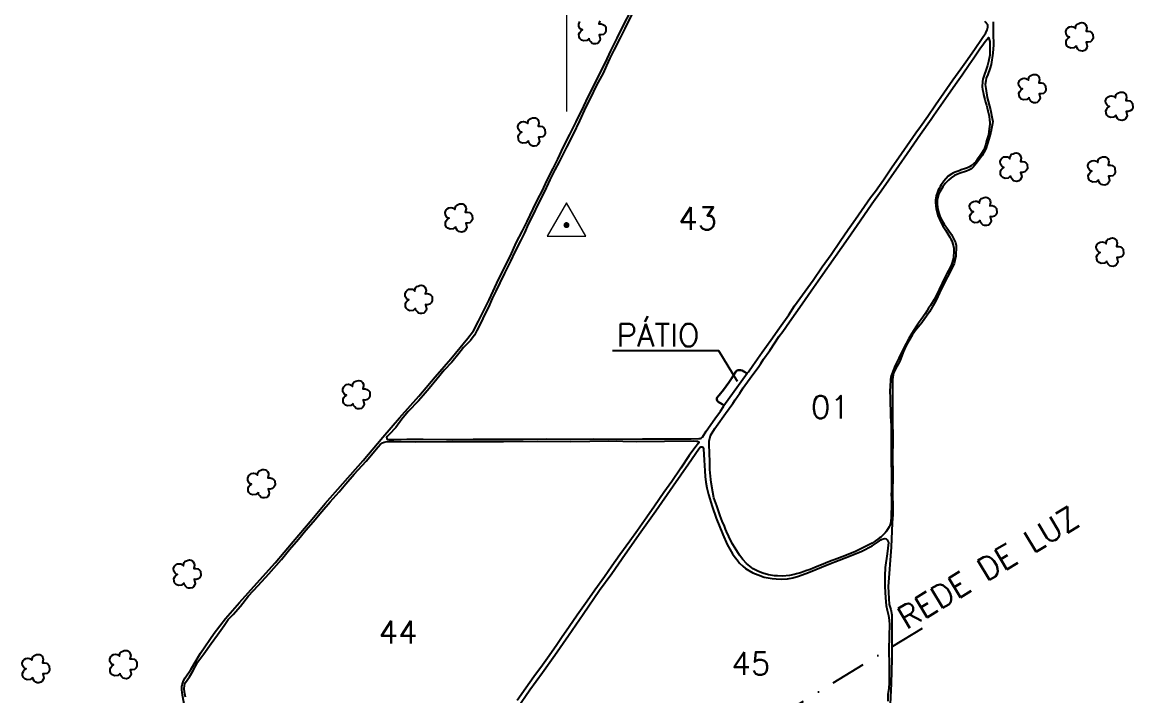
# Model space of a CAD drawing. Extents: x 716959 to 722209, y 7802738 to 7810162.
# Drawn here: x 719619 to 721212, y 7805513 to 7806480 of the extents above; entities that cross this region are included whole.
import ezdxf

# ---------------------------------------------------------------- set-up
doc = ezdxf.new("R2010")
doc.units = 0
doc.linetypes.add('CONTINUO', pattern=[0])
doc.linetypes.add('DASHDOT', pattern=[1, 0.5, -0.25, 0, -0.25])
for name, color, linetype in [('0114000441', 1, 'Continuous'), ('0114000441001', 5, 'Continuous'), ('0114000441043', 5, 'Continuous'), ('0114000441044', 5, 'Continuous'), ('0114000441045', 5, 'Continuous'), ('_SIMBOLO ARVORE', 118, 'Continuous'), ('PATIO', 7, 'Continuous'), ('REDE DE LUZ', 6, 'DASHDOT'), ('TEXTO', 7, 'Continuous'), ('TEXTO_NUN_TAL', 7, 'Continuous')]:
    doc.layers.add(name, color=color, linetype=linetype)
doc.layers.add('MALHA', color=253, linetype='Continuous', lineweight=13)
doc.layers.add('TEXTO_DIVERSOS', color=7, linetype='Continuous', lineweight=5)
doc.styles.add('ROMANS', font='romans', dxfattribs={"height": 0.2})
doc.styles.add('SIMPLEX', font='simplex', dxfattribs={"height": 0.2})

msp = doc.modelspace()

# ---------------------------------------------------------------- linework, layer by layer
at = {"layer": '0114000441'}
for points in [[(719852.2, 7805496.2), (719848.6, 7805514), (719847.8, 7805521.5), (719847.7, 7805523.9), (719847.8, 7805526.4), (719848.2, 7805529), (719849.1, 7805531.9), (719850.2, 7805534.7), (719852.6, 7805539.1), (719860.7, 7805551.1), (719874.5, 7805574.4), (719894.2, 7805603), (719910.7, 7805624.3), (719930.7, 7805647.2), (719955.2, 7805674.7), (719981.9, 7805703.8), (720007.5, 7805734.8), (720032.1, 7805763.3), (720053.5, 7805789), (720078.7, 7805817.9), (720107.8, 7805850.9), (720136.3, 7805884.3), (720160.2, 7805912), (720187.7, 7805943.5), (720211.5, 7805971), (720233.6, 7805997), (720258.1, 7806026.6), (720266.5, 7806037.3), (720273.7, 7806050.8), (720288.7, 7806081.7), (720302.8, 7806111.6), (720319.2, 7806144.7), (720327.7, 7806163.2), (720336.6, 7806180.7), (720343.2, 7806194.2), (720352, 7806212.3), (720358.2, 7806225.1), (720365.4, 7806238.7), (720371.7, 7806252.6), (720380.6, 7806270.1), (720387.1, 7806283.4), (720395.7, 7806301.1), (720404.6, 7806319.1), (720413.4, 7806337.1), (720424.5, 7806359.6), (720430.9, 7806372.9), (720439.9, 7806390.7), (720448.6, 7806408.3), (720455.5, 7806422.3), (720463.6, 7806439), (720472.7, 7806457.4), (720481.2, 7806475), (720491.9, 7806496.2)], [(721012, 7806480.9), (721012.2, 7806464.1), (721012.3, 7806447.9), (721011.4, 7806435.7), (721009.1, 7806419.3), (721007.4, 7806413.1), (721004.4, 7806405.3), (721002.1, 7806399.8), (721001.3, 7806395.9), (721000.7, 7806390.6), (721001.3, 7806385.2), (721003.4, 7806372.1), (721008.1, 7806354.3), (721010.7, 7806341.9), (721011.3, 7806337.4), (721011.2, 7806334.7), (721010.2, 7806330.1), (721008.6, 7806322.1), (721005.9, 7806312.3), (721001.4, 7806298.3), (720998.8, 7806293.3), (720996.1, 7806288.6), (720992.6, 7806283.5), (720987.7, 7806277.2), (720983.3, 7806272.1), (720980.7, 7806269.7), (720977.8, 7806268), (720973.7, 7806266.1), (720964.4, 7806263.4), (720959.8, 7806261.6), (720956.6, 7806260.1), (720951.7, 7806256.7), (720948, 7806253.5), (720943, 7806248.6), (720939.6, 7806243.6), (720935.3, 7806236.8), (720933.4, 7806232.8), (720932, 7806227.7), (720931.4, 7806223.5), (720931.7, 7806218.3), (720932.8, 7806211.3), (720934.1, 7806206), (720936.1, 7806200.3), (720938.9, 7806195), (720941.7, 7806190), (720947.9, 7806181.5), (720952.2, 7806175.2), (720955.5, 7806168.7), (720957.7, 7806163.7), (720958.8, 7806159.4), (720959, 7806154.4), (720958.6, 7806148.6), (720958.4, 7806144.3), (720955.9, 7806133.9), (720953.3, 7806127.6), (720946.3, 7806114.8), (720937.9, 7806098), (720929.6, 7806080.2), (720920.6, 7806064.5), (720909.6, 7806048.5), (720899.9, 7806037.2), (720895.7, 7806031.1), (720891, 7806022.8), (720886.7, 7806015.2), (720882.9, 7806006.3), (720877.9, 7805993.6), (720871.2, 7805981.5), (720868.8, 7805976.4), (720867.8, 7805970.8), (720867.6, 7805966.6), (720867.6, 7805957.2), (720867.4, 7805929.6), (720867.7, 7805911.8), (720868, 7805879.9), (720867.6, 7805855.4), (720867.9, 7805832), (720867.6, 7805802.1), (720868, 7805784.9), (720867.9, 7805773.1), (720867.3, 7805761.7), (720867.3, 7805761.7), (720865.4, 7805726.6), (720861.2, 7805670.1), (720862.9, 7805644.2), (720865.2, 7805637.2), (720866.4, 7805629.4), (720866.7, 7805614.3), (720866.4, 7805597.1), (720866.5, 7805566.4), (720865.7, 7805530.8), (720864.2, 7805501.1)]]:
    msp.add_lwpolyline(points, dxfattribs=at)
at = {"layer": '0114000441001'}
msp.add_lwpolyline([(721004.3, 7806352.9), (721005.3, 7806349), (721006.2, 7806345.3), (721006.9, 7806339.7), (721007, 7806337), (721007, 7806333.9), (721006.4, 7806326.9), (721005.8, 7806322.9), (721005.1, 7806318.6), (721003.9, 7806314.3), (721002.6, 7806309.8), (721002.6, 7806309.8), (721001.3, 7806305.3), (721000, 7806300.8), (720998.4, 7806297), (720998.4, 7806297), (720994.5, 7806290.4), (720992.6, 7806287.6), (720992.6, 7806287.6), (720990.6, 7806284.9), (720986.9, 7806279.9), (720984.9, 7806277.8), (720980.4, 7806274.1), (720977.8, 7806272.6), (720975, 7806271.2), (720972.2, 7806270), (720966.2, 7806268), (720963.2, 7806267), (720957.5, 7806264.8), (720955, 7806263.7), (720952.6, 7806262.3), (720947.6, 7806258.9), (720947.6, 7806258.9), (720941.1, 7806251.8), (720941.1, 7806251.8), (720939.3, 7806249.3), (720937.6, 7806246.8), (720936, 7806244.2), (720934.4, 7806241.6), (720933, 7806239), (720933, 7806239), (720931.9, 7806236.4), (720930.3, 7806231), (720929.8, 7806228.2), (720929.3, 7806225.3), (720929.2, 7806222.3), (720929.6, 7806215.9), (720929.6, 7806215.9), (720929.6, 7806215.9), (720930.1, 7806212.2), (720932.1, 7806204.4), (720933.3, 7806201), (720934.8, 7806197.4), (720935.4, 7806196.1), (720937.5, 7806192), (720940, 7806187.5), (720941.4, 7806185.3), (720941.4, 7806185.3), (720941.4, 7806185.3), (720944.1, 7806181), (720945.5, 7806178.8), (720948.4, 7806174.1), (720949.9, 7806171.6), (720951.3, 7806168.9), (720952.5, 7806166.3), (720954.7, 7806160), (720954.7, 7806160), (720955.4, 7806155.9), (720955.6, 7806153.3), (720955.7, 7806150.3), (720955.1, 7806143.6), (720955.1, 7806143.6), (720954.5, 7806139.9), (720952, 7806132.1), (720948.1, 7806123.6), (720945.7, 7806119.2), (720943.2, 7806114.8), (720938.6, 7806105.6), (720936.5, 7806100.9), (720934.4, 7806096.3), (720934.4, 7806096.3), (720932.2, 7806091.6), (720927.4, 7806082), (720922, 7806073.4), (720919.3, 7806069.4), (720916.8, 7806065.5), (720914.2, 7806061.5), (720908.7, 7806053.6), (720905.9, 7806049.7), (720903, 7806045.3), (720897.5, 7806037.1), (720895.1, 7806033.5), (720895.1, 7806033.5), (720890.8, 7806026.2), (720887, 7806018.8), (720881.5, 7806008.1), (720881.5, 7806008.1), (720878.2, 7806001), (720876.7, 7805997.9), (720875.2, 7805995), (720871.1, 7805986.3), (720869.8, 7805983.4), (720865.7, 7805972.4), (720865.7, 7805972.4), (720864.9, 7805967), (720864.6, 7805963.7), (720864.3, 7805960.1), (720864, 7805956), (720863.9, 7805951.8), (720864, 7805939.4), (720864.1, 7805935.4), (720864.2, 7805931.4), (720864.6, 7805924), (720864.7, 7805920.5), (720864.8, 7805917.1), (720864.9, 7805913.2), (720865.2, 7805908.7), (720865.7, 7805899.5), (720865.7, 7805895.4), (720865.7, 7805895.4), (720865.8, 7805887.1), (720865.8, 7805882.9), (720865.7, 7805878.9), (720865.7, 7805874.8), (720865.7, 7805870.6), (720865.7, 7805862.2), (720865.6, 7805858.1), (720865.6, 7805850.3), (720865.7, 7805846.5), (720865.7, 7805842.9), (720865.9, 7805839.4), (720865.9, 7805832.6), (720866, 7805826), (720866, 7805823.1), (720865.9, 7805820.5), (720866, 7805815.5), (720865.9, 7805812.8), (720865.9, 7805806.6), (720865.8, 7805803.1), (720865.9, 7805796.1), (720865.9, 7805788.3), (720865.9, 7805788.3), (720865.9, 7805784), (720865.8, 7805774.9), (720865.6, 7805770.4), (720865, 7805762.5), (720863.5, 7805757.6), (720862.7, 7805755.6), (720859, 7805749.4), (720857.1, 7805747.2), (720855.2, 7805745), (720850.8, 7805741.1), (720848.6, 7805739.4), (720841.3, 7805734.3), (720838.5, 7805732.5), (720826.7, 7805726.4), (720826.7, 7805726.4), (720813.5, 7805719.7), (720813.5, 7805719.7), (720802.7, 7805715.5), (720799, 7805714.1), (720799, 7805714.1), (720799, 7805714.1), (720791.3, 7805711.2), (720783.6, 7805708.3), (720779.7, 7805706.8), (720771.4, 7805703.6), (720763.4, 7805700.4), (720759.6, 7805698.8), (720749.2, 7805694.7), (720743.4, 7805692.4), (720740.9, 7805691.4), (720735.7, 7805689.8), (720729.9, 7805688.2), (720726.6, 7805687.3), (720719.7, 7805686), (720709.5, 7805685.1), (720702.7, 7805685.2), (720698.3, 7805685.6), (720689.5, 7805687), (720681.4, 7805689.2), (720675.4, 7805691.5), (720672.6, 7805692.9), (720667.7, 7805695.5), (720658, 7805703.2), (720652.8, 7805709), (720648.2, 7805715), (720641.7, 7805724.9), (720637.5, 7805732), (720632.5, 7805742), (720629.5, 7805748.9), (720627.9, 7805752.6), (720626.3, 7805756.5), (720623.1, 7805764), (720620.2, 7805771.4), (720617.7, 7805778.6), (720615.3, 7805785.9), (720614.1, 7805789.8), (720614.1, 7805789.8), (720611.1, 7805797.5), (720609.5, 7805805.7), (720607.3, 7805819.2), (720606.7, 7805823.8), (720606.2, 7805828.5), (720605.5, 7805838.1), (720605.3, 7805846.7), (720605.2, 7805851.1), (720605.1, 7805859.7), (720605, 7805863.2), (720604.7, 7805871.9), (720604.7, 7805878.7), (720606.6, 7805886.7), (720612.6, 7805896.7), (720614.9, 7805900.2), (720627.7, 7805918.2), (720638.6, 7805933), (720641.9, 7805937.8), (720648.7, 7805947.8), (720653.5, 7805955.4), (720655.8, 7805958.5), (720667.2, 7805974.2), (720674.8, 7805984.5), (720678.5, 7805990.2), (720682.6, 7805996.2), (720691.3, 7806009), (720705.1, 7806029.4), (720710, 7806036.3), (720719.6, 7806049.8), (720729, 7806063), (720737.9, 7806075.8), (720750.6, 7806094.5), (720764.1, 7806113.8), (720785.6, 7806144.1), (720803.7, 7806170.1), (720821.1, 7806195.2), (720837.8, 7806219.4), (720851.1, 7806238.2), (720876.7, 7806274.4), (720888.4, 7806291.9), (720907.7, 7806319.3), (720922.9, 7806340.9), (720926.9, 7806346.5), (720946.9, 7806375.6), (720958.1, 7806391.4), (720967.5, 7806404.6), (720977.4, 7806419.3), (720984.2, 7806429), (720992.8, 7806442), (720998.1, 7806449.3), (721000.6, 7806452.6), (721005.4, 7806458.3), (721007.3, 7806452.6), (721007.3, 7806447.4), (721007.4, 7806441.5), (721007.4, 7806435.7), (721007.2, 7806432.8), (721005.4, 7806423.7), (721003.7, 7806418.2), (721002.9, 7806415.3), (721001, 7806409.5), (721000.1, 7806406.8), (720999.2, 7806404.2), (720998.2, 7806401.4), (720997.3, 7806398.4), (720996.6, 7806394.9), (720996.4, 7806387.2), (720996.8, 7806383.4), (720997.4, 7806379.8), (720998.1, 7806376.2), (721000, 7806369), (721001.1, 7806365.2), (721002.2, 7806361.2), (721003.3, 7806357.1)], close=True, dxfattribs=at)
at = {"layer": '0114000441043'}
msp.add_lwpolyline([(720493.5, 7806491.5), (720483.7, 7806471.3), (720476.6, 7806457.5), (720467.9, 7806439.8), (720462.1, 7806428.3), (720457.2, 7806418.2), (720452.2, 7806406.9), (720443, 7806389.6), (720433.7, 7806370.8), (720427.6, 7806358.5), (720418.2, 7806338.5), (720409.1, 7806319.3), (720399.7, 7806300.9), (720389.1, 7806279.9), (720382.9, 7806268), (720375.9, 7806253.7), (720368.2, 7806237.3), (720358.2, 7806217.5), (720351.7, 7806203.9), (720345, 7806190.1), (720339.3, 7806178), (720333.8, 7806166.2), (720325.8, 7806150.4), (720319.4, 7806137.1), (720310.7, 7806120.1), (720304, 7806106.2), (720298.2, 7806094.2), (720293.1, 7806083.4), (720287.9, 7806071.3), (720282.3, 7806060), (720277.3, 7806049.4), (720271.2, 7806037.6), (720267.6, 7806031), (720265.8, 7806028.3), (720261.8, 7806023.4), (720252, 7806013.2), (720245.2, 7806004.7), (720235.2, 7805992.2), (720224.2, 7805980.4), (720213.6, 7805967.6), (720202.5, 7805954.5), (720194, 7805944.4), (720187.3, 7805936.5), (720172.7, 7805921.1), (720163.7, 7805910.5), (720154.7, 7805898.5), (720145.2, 7805888.2), (720142.4, 7805885.4), (720141.7, 7805884), (720141.9, 7805882.8), (720142.2, 7805882), (720143.1, 7805881.4), (720144.8, 7805881), (720151.8, 7805880.9), (720170.5, 7805881.5), (720193.9, 7805881.5), (720236.9, 7805881.3), (720265.8, 7805881.6), (720303.5, 7805881.6), (720337.5, 7805881.7), (720371.1, 7805881.9), (720405.6, 7805881.4), (720438.9, 7805881.9), (720471.7, 7805881.7), (720508.8, 7805882.1), (720547.1, 7805881.9), (720563.2, 7805882), (720578.8, 7805882.2), (720589.5, 7805882.3), (720591.8, 7805882.6), (720592.8, 7805882.8), (720593.6, 7805883.3), (720595.1, 7805884.6), (720600.4, 7805893.1), (720612.8, 7805911), (720620.6, 7805921.9), (720624.9, 7805928.6), (720625.3, 7805929.6), (720625.1, 7805930.3), (720624.1, 7805931.3), (720620, 7805933.8), (720617.6, 7805935.2), (720616.5, 7805936.3), (720616, 7805937.2), (720615.5, 7805938.3), (720615.5, 7805939.4), (720615.7, 7805940.9), (720618.7, 7805944.6), (720624.9, 7805952.5), (720632.7, 7805962.9), (720636.6, 7805968.9), (720638.8, 7805972.5), (720643.3, 7805979.2), (720644.5, 7805980.3), (720645.9, 7805980.6), (720648.1, 7805980.6), (720650.1, 7805980.5), (720651.9, 7805980), (720654.1, 7805978.8), (720656.1, 7805977.7), (720657.2, 7805976.9), (720658, 7805976.5), (720658.9, 7805976.4), (720659.5, 7805976.8), (720660.8, 7805978.3), (720667.3, 7805987.3), (720680.4, 7806006.3), (720692.8, 7806023.8), (720705.5, 7806041.6), (720718.6, 7806060.3), (720727.1, 7806073.1), (720742.3, 7806094.1), (720753.5, 7806110), (720766.6, 7806129), (720779.5, 7806146.8), (720792.3, 7806166), (720803.8, 7806182.4), (720811, 7806192.5), (720818.9, 7806203.5), (720827.4, 7806215.9), (720836.2, 7806228.5), (720843, 7806237.8), (720854.4, 7806254), (720866.1, 7806271.2), (720880.4, 7806291.5), (720892.4, 7806309), (720901.2, 7806321.4), (720907.8, 7806330.6), (720918.1, 7806345.3), (720929.2, 7806361.3), (720941.1, 7806378.8), (720954.2, 7806397.3), (720965.6, 7806413.4), (720975, 7806426.8), (720986, 7806442.2), (720995.4, 7806455.7), (721001.5, 7806464.8), (721003.4, 7806469.1), (721004.2, 7806472.8), (721004.5, 7806475.2), (721004.1, 7806476.5), (721003.1, 7806478), (721001.7, 7806479.6), (721000.1, 7806481)], dxfattribs=at)
at = {"layer": '0114000441044'}
msp.add_lwpolyline([(719853, 7805511), (719851.6, 7805518.6), (719851.3, 7805523.6), (719851.6, 7805527.6), (719852.2, 7805530.2), (719853, 7805532.1), (719858.6, 7805540.2), (719863.6, 7805548.3), (719871, 7805561.8), (719879.4, 7805573.5), (719889.9, 7805588.2), (719898.8, 7805600.7), (719908.4, 7805614), (719914.3, 7805622.5), (719917.1, 7805625.4), (719921.3, 7805629.9), (719931.9, 7805641.8), (719943.4, 7805656.5), (719957.4, 7805671.3), (719972.8, 7805688.4), (719990.6, 7805708.6), (720002.4, 7805723.2), (720015, 7805738), (720025.9, 7805750.7), (720036.4, 7805763), (720048.9, 7805777.5), (720060.7, 7805791.5), (720073.5, 7805805.9), (720083, 7805817.3), (720095.1, 7805831.2), (720112.5, 7805850.1), (720129.3, 7805870.4), (720133.1, 7805874.3), (720135.8, 7805876.1), (720138.3, 7805877.1), (720142.4, 7805878.1), (720162.6, 7805878), (720183.3, 7805877.9), (720227.8, 7805878.2), (720258.1, 7805878.1), (720309.3, 7805878.4), (720357.8, 7805878.6), (720405.9, 7805878.2), (720460.4, 7805879), (720500.9, 7805878.4), (720540.4, 7805878.6), (720582.1, 7805879), (720586.5, 7805878.9), (720587.6, 7805878.8), (720588.7, 7805878.4), (720589.5, 7805877.8), (720589.8, 7805877), (720589.2, 7805875.8), (720584.1, 7805869.3), (720575.9, 7805858), (720564, 7805839.8), (720551, 7805820.9), (720539.6, 7805805.1), (720525.9, 7805785.3), (720515.2, 7805769.5), (720501.5, 7805750.6), (720490.6, 7805735.3), (720476.4, 7805715.4), (720464.9, 7805699.2), (720454.5, 7805684), (720440.2, 7805664.7), (720429.3, 7805649), (720415, 7805629.1), (720403.5, 7805612), (720392.8, 7805596.2), (720385.8, 7805586.2), (720374.7, 7805570.4), (720365.2, 7805557.3), (720353.1, 7805540.3), (720341.6, 7805524), (720329.1, 7805506.4)], dxfattribs=at)
at = {"layer": '0114000441045'}
msp.add_lwpolyline([(720329.6, 7805496), (720347.3, 7805521.8), (720365.3, 7805546.8), (720382.8, 7805571.6), (720402.7, 7805599.7), (720423.9, 7805630.3), (720447.3, 7805664.6), (720464.8, 7805688.9), (720484, 7805716.4), (720506.5, 7805748.4), (720527.8, 7805778.8), (720552.6, 7805814.5), (720574.9, 7805846.4), (720589.7, 7805867.8), (720591.4, 7805869.9), (720592.3, 7805870.5), (720593.2, 7805870.8), (720594.5, 7805870.8), (720595.5, 7805870), (720596.3, 7805867.9), (720597.5, 7805851.4), (720598.2, 7805836.2), (720598.8, 7805827.9), (720599.8, 7805819.7), (720600.9, 7805811.5), (720603.5, 7805802.1), (720608.8, 7805785.1), (720614.5, 7805768.1), (720624.3, 7805744.7), (720630.2, 7805730.3), (720638, 7805717.1), (720641.7, 7805711.7), (720644.5, 7805708.3), (720648.2, 7805703.6), (720652.7, 7805699.3), (720656.6, 7805695.9), (720661.6, 7805692.8), (720667.1, 7805689.5), (720674.7, 7805686.7), (720683.3, 7805683.5), (720689.1, 7805682.5), (720694.9, 7805681.7), (720700.5, 7805681.1), (720708.7, 7805680.7), (720716.8, 7805681.1), (720724.4, 7805682.4), (720732.7, 7805685.1), (720747.1, 7805690.1), (720776, 7805702.2), (720805.9, 7805713.4), (720823.4, 7805720.8), (720838.3, 7805728.4), (720847, 7805734.2), (720851, 7805736.9), (720852.9, 7805738.2), (720854.8, 7805738.7), (720856.5, 7805738.8), (720858.6, 7805738.4), (720860, 7805737), (720860.9, 7805735.3), (720861.7, 7805733), (720859.7, 7805717.1), (720857.2, 7805697.3), (720856.6, 7805685.6), (720856.4, 7805670.2), (720857.3, 7805653.7), (720858.6, 7805642.6), (720860.1, 7805636.1), (720861.7, 7805628.4), (720862.8, 7805621.9), (720863.4, 7805615), (720862.7, 7805599.8), (720862.5, 7805578.4), (720862.8, 7805557.9), (720862.8, 7805532.3), (720862.1, 7805523.3), (720861, 7805514.8), (720860.8, 7805505.5)], dxfattribs=at)
at = {"layer": '_SIMBOLO ARVORE', "linetype": 'CONTINUO'}
for points in [[(720432.4, 7806456.8, 0), (720428.8, 7806453.8, 0), (720424.4, 7806453.3, 0), (720421.2, 7806454.6, 0), (720418.9, 7806456.8, 0), (720418, 7806459.3, 0), (720417.7, 7806463.1, 0), (720419, 7806465.5, 0), (720420.2, 7806467.2, 0), (720422.8, 7806469, 0), (720421.2, 7806469.5, 0), (720419.6, 7806470.8, 0), (720417.7, 7806473.8, 0), (720417.3, 7806477.4, 0), (720418.7, 7806481.1, 0)], [(720447.4, 7806482.3, 0), (720446.3, 7806477.7, 0), (720449.5, 7806477.8, 0), (720452.1, 7806477.1, 0), (720454.6, 7806475.2, 0), (720456, 7806473.6, 0), (720456.4, 7806467.3, 0), (720454.8, 7806464.5, 0), (720452.8, 7806462.6, 0), (720449.6, 7806461.8, 0), (720446.8, 7806462, 0), (720448.3, 7806456.1, 0), (720447.6, 7806453.6, 0), (720445.9, 7806451.2, 0), (720444, 7806449.8, 0), (720441.4, 7806449.1, 0), (720438.7, 7806449.3, 0), (720436.7, 7806449.8, 0), (720434.5, 7806452, 0), (720432.9, 7806454, 0), (720432.5, 7806457.1, 0)], [(721131.2, 7806446.4, 0), (721127.7, 7806443.4, 0), (721123.2, 7806442.9, 0), (721120.1, 7806444.2, 0), (721117.8, 7806446.4, 0), (721116.9, 7806448.9, 0), (721116.6, 7806452.7, 0), (721117.8, 7806455.1, 0), (721119.1, 7806456.8, 0), (721121.7, 7806458.6, 0), (721120.1, 7806459.1, 0), (721118.4, 7806460.4, 0), (721116.5, 7806463.4, 0), (721116.2, 7806467, 0), (721117.6, 7806470.7, 0), (721119, 7806472, 0), (721121.6, 7806473.6, 0), (721124.4, 7806474, 0), (721126.6, 7806473.7, 0), (721128.3, 7806472.9, 0), (721130.3, 7806471.2, 0), (721130.8, 7806474.4, 0), (721131.3, 7806475.7, 0), (721132.7, 7806477.5, 0), (721134.9, 7806478.3, 0), (721136.9, 7806479.2, 0), (721139.3, 7806479.5, 0), (721141.5, 7806479.1, 0), (721143.3, 7806478.2, 0), (721144.6, 7806476.8, 0), (721145.8, 7806474.5, 0), (721146.2, 7806471.9, 0), (721145.2, 7806467.3, 0), (721148.4, 7806467.4, 0), (721151, 7806466.7, 0), (721153.5, 7806464.8, 0), (721154.9, 7806463.2, 0), (721155.3, 7806456.9, 0), (721153.7, 7806454.1, 0), (721151.7, 7806452.2, 0), (721148.5, 7806451.4, 0), (721145.6, 7806451.6, 0), (721147.1, 7806445.7, 0), (721146.4, 7806443.2, 0), (721144.8, 7806440.8, 0), (721142.9, 7806439.4, 0), (721140.2, 7806438.7, 0), (721137.6, 7806438.9, 0), (721135.6, 7806439.4, 0), (721133.4, 7806441.6, 0), (721131.8, 7806443.7, 0), (721131.4, 7806446.7, 0)], [(721063.6, 7806372.1, 0), (721060.1, 7806369.2, 0), (721055.6, 7806368.7, 0), (721052.4, 7806369.9, 0), (721050.1, 7806372.1, 0), (721049.2, 7806374.7, 0), (721048.9, 7806378.4, 0), (721050.2, 7806380.8, 0), (721051.5, 7806382.6, 0), (721054, 7806384.3, 0), (721052.4, 7806384.8, 0), (721050.8, 7806386.2, 0), (721048.9, 7806389.2, 0), (721048.5, 7806392.7, 0), (721049.9, 7806396.4, 0), (721051.3, 7806397.8, 0), (721054, 7806399.4, 0), (721056.7, 7806399.7, 0), (721058.9, 7806399.4, 0), (721060.7, 7806398.6, 0), (721062.6, 7806396.9, 0), (721063.2, 7806400.2, 0), (721063.6, 7806401.5, 0), (721065.1, 7806403.3, 0), (721067.2, 7806404.1, 0), (721069.3, 7806405, 0), (721071.6, 7806405.2, 0), (721073.8, 7806404.9, 0), (721075.6, 7806403.9, 0), (721076.9, 7806402.5, 0), (721078.1, 7806400.2, 0), (721078.6, 7806397.6, 0), (721077.5, 7806393.1, 0), (721080.7, 7806393.1, 0), (721083.4, 7806392.5, 0), (721085.8, 7806390.5, 0), (721087.2, 7806388.9, 0), (721087.6, 7806382.7, 0), (721086.1, 7806379.8, 0), (721084, 7806378, 0), (721080.8, 7806377.1, 0), (721078, 7806377.4, 0), (721079.5, 7806371.5, 0), (721078.8, 7806369, 0), (721077.1, 7806366.6, 0), (721075.2, 7806365.1, 0), (721072.6, 7806364.5, 0), (721069.9, 7806364.6, 0), (721068, 7806365.2, 0), (721065.7, 7806367.4, 0), (721064.2, 7806369.4, 0), (721063.7, 7806372.4, 0)], [(721188.3, 7806346.8, 0), (721184.8, 7806343.9, 0), (721180.3, 7806343.4, 0), (721177.1, 7806344.6, 0), (721174.9, 7806346.8, 0), (721173.9, 7806349.4, 0), (721173.7, 7806353.1, 0), (721174.9, 7806355.5, 0), (721176.2, 7806357.3, 0), (721178.8, 7806359, 0), (721177.1, 7806359.5, 0), (721175.5, 7806360.9, 0), (721173.6, 7806363.9, 0), (721173.3, 7806367.4, 0), (721174.6, 7806371.1, 0), (721176.1, 7806372.5, 0), (721178.7, 7806374.1, 0), (721181.5, 7806374.4, 0), (721183.7, 7806374.1, 0), (721185.4, 7806373.3, 0), (721187.3, 7806371.6, 0), (721187.9, 7806374.9, 0), (721188.4, 7806376.2, 0), (721189.8, 7806378, 0), (721191.9, 7806378.8, 0), (721194, 7806379.7, 0), (721196.3, 7806379.9, 0), (721198.5, 7806379.6, 0), (721200.3, 7806378.6, 0), (721201.7, 7806377.2, 0), (721202.8, 7806374.9, 0), (721203.3, 7806372.3, 0), (721202.2, 7806367.8, 0), (721205.4, 7806367.8, 0), (721208.1, 7806367.2, 0), (721210.6, 7806365.2, 0), (721212, 7806363.6, 0), (721212.3, 7806357.3, 0), (721210.8, 7806354.5, 0), (721208.7, 7806352.7, 0), (721205.5, 7806351.8, 0), (721202.7, 7806352, 0), (721204.2, 7806346.2, 0), (721203.5, 7806343.7, 0), (721201.8, 7806341.3, 0), (721199.9, 7806339.8, 0), (721197.3, 7806339.1, 0), (721194.7, 7806339.3, 0), (721192.7, 7806339.9, 0), (721190.4, 7806342.1, 0), (721188.9, 7806344.1, 0), (721188.4, 7806347.1, 0)], [(720345.1, 7806309.9, 0), (720341.5, 7806307, 0), (720337.1, 7806306.5, 0), (720333.9, 7806307.7, 0), (720331.6, 7806309.9, 0), (720330.7, 7806312.5, 0), (720330.4, 7806316.2, 0), (720331.6, 7806318.6, 0), (720332.9, 7806320.4, 0), (720335.5, 7806322.1, 0), (720333.9, 7806322.6, 0), (720332.3, 7806324, 0), (720330.3, 7806327, 0), (720330, 7806330.5, 0), (720331.4, 7806334.2, 0), (720332.8, 7806335.6, 0), (720335.4, 7806337.2, 0), (720338.2, 7806337.6, 0), (720340.4, 7806337.2, 0), (720342.2, 7806336.4, 0), (720344.1, 7806334.7, 0), (720344.6, 7806338, 0), (720345.1, 7806339.3, 0), (720346.6, 7806341.1, 0), (720348.7, 7806341.9, 0), (720350.8, 7806342.8, 0), (720353.1, 7806343, 0), (720355.3, 7806342.7, 0), (720357.1, 7806341.7, 0), (720358.4, 7806340.3, 0), (720359.6, 7806338, 0), (720360, 7806335.4, 0), (720359, 7806330.9, 0), (720362.2, 7806330.9, 0), (720364.8, 7806330.3, 0), (720367.3, 7806328.3, 0), (720368.7, 7806326.7, 0), (720369.1, 7806320.5, 0), (720367.5, 7806317.6, 0), (720365.5, 7806315.8, 0), (720362.3, 7806314.9, 0), (720359.4, 7806315.2, 0), (720361, 7806309.3, 0), (720360.3, 7806306.8, 0), (720358.6, 7806304.4, 0), (720356.7, 7806302.9, 0), (720354, 7806302.3, 0), (720351.4, 7806302.4, 0), (720349.4, 7806303, 0), (720347.2, 7806305.2, 0), (720345.6, 7806307.2, 0), (720345.2, 7806310.2, 0)], [(721037, 7806259.4, 0), (721033.5, 7806256.5, 0), (721029, 7806256, 0), (721025.9, 7806257.2, 0), (721023.6, 7806259.4, 0), (721022.7, 7806262, 0), (721022.4, 7806265.7, 0), (721023.6, 7806268.1, 0), (721024.9, 7806269.9, 0), (721027.5, 7806271.6, 0), (721025.9, 7806272.1, 0), (721024.2, 7806273.5, 0), (721022.3, 7806276.5, 0), (721022, 7806280, 0), (721023.4, 7806283.7, 0), (721024.8, 7806285.1, 0), (721027.4, 7806286.7, 0), (721030.2, 7806287, 0), (721032.4, 7806286.7, 0), (721034.1, 7806285.9, 0), (721036.1, 7806284.2, 0), (721036.6, 7806287.5, 0), (721037.1, 7806288.8, 0), (721038.5, 7806290.6, 0), (721040.7, 7806291.4, 0), (721042.7, 7806292.3, 0), (721045.1, 7806292.5, 0), (721047.3, 7806292.2, 0), (721049.1, 7806291.2, 0), (721050.4, 7806289.8, 0), (721051.6, 7806287.5, 0), (721052, 7806284.9, 0), (721051, 7806280.4, 0), (721054.2, 7806280.4, 0), (721056.8, 7806279.8, 0), (721059.3, 7806277.8, 0), (721060.7, 7806276.2, 0), (721061.1, 7806269.9, 0), (721059.5, 7806267.1, 0), (721057.5, 7806265.3, 0), (721054.3, 7806264.4, 0), (721051.4, 7806264.6, 0), (721052.9, 7806258.8, 0), (721052.2, 7806256.3, 0), (721050.6, 7806253.9, 0), (721048.7, 7806252.4, 0), (721046, 7806251.7, 0), (721043.4, 7806251.9, 0), (721041.4, 7806252.5, 0), (721039.2, 7806254.7, 0), (721037.6, 7806256.7, 0), (721037.2, 7806259.7, 0)], [(721163.1, 7806254, 0), (721159.6, 7806251.1, 0), (721155.1, 7806250.5, 0), (721151.9, 7806251.8, 0), (721149.7, 7806254, 0), (721148.7, 7806256.5, 0), (721148.5, 7806260.3, 0), (721149.7, 7806262.7, 0), (721151, 7806264.4, 0), (721153.5, 7806266.2, 0), (721151.9, 7806266.7, 0), (721150.3, 7806268, 0), (721148.4, 7806271, 0), (721148, 7806274.6, 0), (721149.4, 7806278.3, 0), (721150.9, 7806279.6, 0), (721153.5, 7806281.3, 0), (721156.2, 7806281.6, 0), (721158.5, 7806281.3, 0), (721160.2, 7806280.5, 0), (721162.1, 7806278.8, 0), (721162.7, 7806282.1, 0), (721163.2, 7806283.4, 0), (721164.6, 7806285.2, 0), (721166.7, 7806285.9, 0), (721168.8, 7806286.9, 0), (721171.1, 7806287.1, 0), (721173.3, 7806286.8, 0), (721175.1, 7806285.8, 0), (721176.5, 7806284.4, 0), (721177.6, 7806282.1, 0), (721178.1, 7806279.5, 0), (721177, 7806275, 0), (721180.2, 7806275, 0), (721182.9, 7806274.4, 0), (721185.4, 7806272.4, 0), (721186.7, 7806270.8, 0), (721187.1, 7806264.5, 0), (721185.6, 7806261.7, 0), (721183.5, 7806259.8, 0), (721180.3, 7806259, 0), (721177.5, 7806259.2, 0), (721179, 7806253.4, 0), (721178.3, 7806250.9, 0), (721176.6, 7806248.5, 0), (721174.7, 7806247, 0), (721172.1, 7806246.3, 0), (721169.5, 7806246.5, 0), (721167.5, 7806247, 0), (721165.2, 7806249.3, 0), (721163.7, 7806251.3, 0), (721163.2, 7806254.3, 0)], [(720993.3, 7806195.8, 0), (720989.7, 7806192.8, 0), (720985.3, 7806192.3, 0), (720982.1, 7806193.5, 0), (720979.8, 7806195.8, 0), (720978.9, 7806198.3, 0), (720978.6, 7806202.1, 0), (720979.8, 7806204.5, 0), (720981.1, 7806206.2, 0), (720983.7, 7806208, 0), (720982.1, 7806208.5, 0), (720980.5, 7806209.8, 0), (720978.6, 7806212.8, 0), (720978.2, 7806216.4, 0), (720979.6, 7806220.1, 0), (720981, 7806221.4, 0), (720983.7, 7806223, 0), (720986.4, 7806223.4, 0), (720988.6, 7806223.1, 0), (720990.4, 7806222.3, 0), (720992.3, 7806220.6, 0), (720992.8, 7806223.8, 0), (720993.3, 7806225.1, 0), (720994.8, 7806226.9, 0), (720996.9, 7806227.7, 0), (720999, 7806228.6, 0), (721001.3, 7806228.9, 0), (721003.5, 7806228.5, 0), (721005.3, 7806227.6, 0), (721006.6, 7806226.2, 0), (721007.8, 7806223.9, 0), (721008.2, 7806221.3, 0), (721007.2, 7806216.7, 0), (721010.4, 7806216.8, 0), (721013, 7806216.1, 0), (721015.5, 7806214.2, 0), (721016.9, 7806212.6, 0), (721017.3, 7806206.3, 0), (721015.7, 7806203.5, 0), (721013.7, 7806201.6, 0), (721010.5, 7806200.7, 0), (721007.6, 7806201, 0), (721009.2, 7806195.1, 0), (721008.5, 7806192.6, 0), (721006.8, 7806190.2, 0), (721004.9, 7806188.8, 0), (721002.2, 7806188.1, 0), (720999.6, 7806188.3, 0), (720997.6, 7806188.8, 0), (720995.4, 7806191, 0), (720993.8, 7806193, 0), (720993.4, 7806196.1, 0)], [(720240.7, 7806186.5, 0), (720237.2, 7806183.6, 0), (720232.7, 7806183, 0), (720229.5, 7806184.3, 0), (720227.3, 7806186.5, 0), (720226.3, 7806189, 0), (720226.1, 7806192.8, 0), (720227.3, 7806195.2, 0), (720228.6, 7806196.9, 0), (720231.2, 7806198.7, 0), (720229.5, 7806199.2, 0), (720227.9, 7806200.5, 0), (720226, 7806203.5, 0), (720225.7, 7806207.1, 0), (720227, 7806210.8, 0), (720228.5, 7806212.1, 0), (720231.1, 7806213.8, 0), (720233.9, 7806214.1, 0), (720236.1, 7806213.8, 0), (720237.8, 7806213, 0), (720239.7, 7806211.3, 0), (720240.3, 7806214.6, 0), (720240.8, 7806215.9, 0), (720242.2, 7806217.7, 0), (720244.3, 7806218.4, 0), (720246.4, 7806219.4, 0), (720248.7, 7806219.6, 0), (720251, 7806219.3, 0), (720252.7, 7806218.3, 0), (720254.1, 7806216.9, 0), (720255.2, 7806214.6, 0), (720255.7, 7806212, 0), (720254.6, 7806207.5, 0), (720257.8, 7806207.5, 0), (720260.5, 7806206.9, 0), (720263, 7806204.9, 0), (720264.4, 7806203.3, 0), (720264.7, 7806197, 0), (720263.2, 7806194.2, 0), (720261.1, 7806192.3, 0), (720257.9, 7806191.5, 0), (720255.1, 7806191.7, 0), (720256.6, 7806185.9, 0), (720255.9, 7806183.4, 0), (720254.2, 7806181, 0), (720252.4, 7806179.5, 0), (720249.7, 7806178.8, 0), (720247.1, 7806179, 0), (720245.1, 7806179.5, 0), (720242.8, 7806181.8, 0), (720241.3, 7806183.8, 0), (720240.8, 7806186.8, 0)], [(721175, 7806137.3, 0), (721171.5, 7806134.4, 0), (721167, 7806133.9, 0), (721163.9, 7806135.1, 0), (721161.6, 7806137.3, 0), (721160.7, 7806139.9, 0), (721160.4, 7806143.6, 0), (721161.6, 7806146, 0), (721162.9, 7806147.8, 0), (721165.5, 7806149.5, 0), (721163.8, 7806150, 0), (721162.2, 7806151.4, 0), (721160.3, 7806154.4, 0), (721160, 7806157.9, 0), (721161.4, 7806161.6, 0), (721162.8, 7806163, 0), (721165.4, 7806164.6, 0), (721168.2, 7806164.9, 0), (721170.4, 7806164.6, 0), (721172.1, 7806163.8, 0), (721174, 7806162.1, 0), (721174.6, 7806165.4, 0), (721175.1, 7806166.7, 0), (721176.5, 7806168.5, 0), (721178.7, 7806169.3, 0), (721180.7, 7806170.2, 0), (721183.1, 7806170.4, 0), (721185.3, 7806170.1, 0), (721187.1, 7806169.1, 0), (721188.4, 7806167.7, 0), (721189.6, 7806165.4, 0), (721190, 7806162.8, 0), (721189, 7806158.3, 0), (721192.2, 7806158.3, 0), (721194.8, 7806157.7, 0), (721197.3, 7806155.7, 0), (721198.7, 7806154.1, 0), (721199.1, 7806147.8, 0), (721197.5, 7806145, 0), (721195.5, 7806143.2, 0), (721192.2, 7806142.3, 0), (721189.4, 7806142.5, 0), (721190.9, 7806136.7, 0), (721190.2, 7806134.2, 0), (721188.5, 7806131.8, 0), (721186.7, 7806130.3, 0), (721184, 7806129.6, 0), (721181.4, 7806129.8, 0), (721179.4, 7806130.4, 0), (721177.2, 7806132.6, 0), (721175.6, 7806134.6, 0), (721175.1, 7806137.6, 0)], [(720183.2, 7806069.5, 0), (720179.7, 7806066.5, 0), (720175.2, 7806066, 0), (720172, 7806067.2, 0), (720169.8, 7806069.4, 0), (720168.8, 7806072, 0), (720168.6, 7806075.8, 0), (720169.8, 7806078.1, 0), (720171.1, 7806079.9, 0), (720173.7, 7806081.6, 0), (720172, 7806082.2, 0), (720170.4, 7806083.5, 0), (720168.5, 7806086.5, 0), (720168.2, 7806090.1, 0), (720169.5, 7806093.8, 0), (720171, 7806095.1, 0), (720173.6, 7806096.7, 0), (720176.4, 7806097.1, 0), (720178.6, 7806096.8, 0), (720180.3, 7806096, 0), (720182.2, 7806094.2, 0), (720182.8, 7806097.5, 0), (720183.3, 7806098.8, 0), (720184.7, 7806100.6, 0), (720186.8, 7806101.4, 0), (720188.9, 7806102.3, 0), (720191.3, 7806102.5, 0), (720193.5, 7806102.2, 0), (720195.3, 7806101.3, 0), (720196.6, 7806099.8, 0), (720197.8, 7806097.5, 0), (720198.2, 7806095, 0), (720197.1, 7806090.4, 0), (720200.3, 7806090.5, 0), (720203, 7806089.8, 0), (720205.5, 7806087.8, 0), (720206.9, 7806086.3, 0), (720207.2, 7806080, 0), (720205.7, 7806077.2, 0), (720203.7, 7806075.3, 0), (720200.4, 7806074.4, 0), (720197.6, 7806074.7, 0), (720199.1, 7806068.8, 0), (720198.4, 7806066.3, 0), (720196.7, 7806063.9, 0), (720194.9, 7806062.4, 0), (720192.2, 7806061.8, 0), (720189.6, 7806061.9, 0), (720187.6, 7806062.5, 0), (720185.3, 7806064.7, 0), (720183.8, 7806066.7, 0), (720183.3, 7806069.8, 0)], [(720093.7, 7805932.6, 0), (720090.2, 7805929.7, 0), (720085.7, 7805929.2, 0), (720082.5, 7805930.4, 0), (720080.3, 7805932.6, 0), (720079.4, 7805935.2, 0), (720079.1, 7805938.9, 0), (720080.3, 7805941.3, 0), (720081.6, 7805943.1, 0), (720084.2, 7805944.8, 0), (720082.5, 7805945.3, 0), (720080.9, 7805946.7, 0), (720079, 7805949.7, 0), (720078.7, 7805953.2, 0), (720080.1, 7805956.9, 0), (720081.5, 7805958.3, 0), (720084.1, 7805959.9, 0), (720086.9, 7805960.3, 0), (720089.1, 7805959.9, 0), (720090.8, 7805959.1, 0), (720092.7, 7805957.4, 0), (720093.3, 7805960.7, 0), (720093.8, 7805962, 0), (720095.2, 7805963.8, 0), (720097.4, 7805964.6, 0), (720099.4, 7805965.5, 0), (720101.8, 7805965.7, 0), (720104, 7805965.4, 0), (720105.8, 7805964.5, 0), (720107.1, 7805963, 0), (720108.3, 7805960.7, 0), (720108.7, 7805958.1, 0), (720107.7, 7805953.6, 0), (720110.9, 7805953.6, 0), (720113.5, 7805953, 0), (720116, 7805951, 0), (720117.4, 7805949.4, 0), (720117.8, 7805943.2, 0), (720116.2, 7805940.3, 0), (720114.2, 7805938.5, 0), (720110.9, 7805937.6, 0), (720108.1, 7805937.9, 0), (720109.6, 7805932, 0), (720108.9, 7805929.5, 0), (720107.2, 7805927.1, 0), (720105.4, 7805925.6, 0), (720102.7, 7805925, 0), (720100.1, 7805925.1, 0), (720098.1, 7805925.7, 0), (720095.9, 7805927.9, 0), (720094.3, 7805929.9, 0), (720093.8, 7805932.9, 0)], [(719957.4, 7805805, 0), (719953.9, 7805802, 0), (719949.5, 7805801.5, 0), (719946.3, 7805802.7, 0), (719944, 7805804.9, 0), (719943.1, 7805807.5, 0), (719942.8, 7805811.2, 0), (719944, 7805813.6, 0), (719945.3, 7805815.4, 0), (719947.9, 7805817.1, 0), (719946.3, 7805817.6, 0), (719944.6, 7805819, 0), (719942.7, 7805822, 0), (719942.4, 7805825.5, 0), (719943.8, 7805829.3, 0), (719945.2, 7805830.6, 0), (719947.8, 7805832.2, 0), (719950.6, 7805832.6, 0), (719952.8, 7805832.3, 0), (719954.5, 7805831.4, 0), (719956.5, 7805829.7, 0), (719957, 7805833, 0), (719957.5, 7805834.3, 0), (719958.9, 7805836.1, 0), (719961.1, 7805836.9, 0), (719963.1, 7805837.8, 0), (719965.5, 7805838, 0), (719967.7, 7805837.7, 0), (719969.5, 7805836.8, 0), (719970.8, 7805835.3, 0), (719972, 7805833, 0), (719972.4, 7805830.5, 0), (719971.4, 7805825.9, 0), (719974.6, 7805825.9, 0), (719977.2, 7805825.3, 0), (719979.7, 7805823.3, 0), (719981.1, 7805821.8, 0), (719981.5, 7805815.5, 0), (719979.9, 7805812.7, 0), (719977.9, 7805810.8, 0), (719974.7, 7805809.9, 0), (719971.8, 7805810.2, 0), (719973.3, 7805804.3, 0), (719972.7, 7805801.8, 0), (719971, 7805799.4, 0), (719969.1, 7805797.9, 0), (719966.4, 7805797.3, 0), (719963.8, 7805797.4, 0), (719961.8, 7805798, 0), (719959.6, 7805800.2, 0), (719958, 7805802.2, 0), (719957.6, 7805805.3, 0)], [(719851, 7805675.1, 0), (719847.5, 7805672.2, 0), (719843, 7805671.7, 0), (719839.8, 7805672.9, 0), (719837.5, 7805675.1, 0), (719836.6, 7805677.7, 0), (719836.3, 7805681.4, 0), (719837.6, 7805683.8, 0), (719838.8, 7805685.6, 0), (719841.4, 7805687.3, 0), (719839.8, 7805687.8, 0), (719838.2, 7805689.2, 0), (719836.3, 7805692.2, 0), (719835.9, 7805695.7, 0), (719837.3, 7805699.4, 0), (719838.7, 7805700.8, 0), (719841.4, 7805702.4, 0), (719844.1, 7805702.7, 0), (719846.3, 7805702.4, 0), (719848.1, 7805701.6, 0), (719850, 7805699.9, 0), (719850.6, 7805703.2, 0), (719851, 7805704.5, 0), (719852.5, 7805706.3, 0), (719854.6, 7805707.1, 0), (719856.7, 7805708, 0), (719859, 7805708.2, 0), (719861.2, 7805707.9, 0), (719863, 7805706.9, 0), (719864.3, 7805705.5, 0), (719865.5, 7805703.2, 0), (719866, 7805700.6, 0), (719864.9, 7805696.1, 0), (719868.1, 7805696.1, 0), (719870.7, 7805695.5, 0), (719873.2, 7805693.5, 0), (719874.6, 7805691.9, 0), (719875, 7805685.7, 0), (719873.5, 7805682.8, 0), (719871.4, 7805681, 0), (719868.2, 7805680.1, 0), (719865.4, 7805680.4, 0), (719866.9, 7805674.5, 0), (719866.2, 7805672, 0), (719864.5, 7805669.6, 0), (719862.6, 7805668.1, 0), (719860, 7805667.5, 0), (719857.3, 7805667.6, 0), (719855.4, 7805668.2, 0), (719853.1, 7805670.4, 0), (719851.6, 7805672.4, 0), (719851.1, 7805675.4, 0)], [(719633.8, 7805539.5, 0), (719630.3, 7805536.6, 0), (719625.8, 7805536.1, 0), (719622.6, 7805537.3, 0), (719620.4, 7805539.5, 0), (719619.4, 7805542.1, 0), (719619.2, 7805545.8, 0), (719620.4, 7805548.2, 0), (719621.7, 7805550, 0), (719624.3, 7805551.7, 0), (719622.6, 7805552.2, 0), (719621, 7805553.6, 0), (719619.1, 7805556.6, 0), (719618.8, 7805560.1, 0), (719620.1, 7805563.9, 0), (719621.6, 7805565.2, 0), (719624.2, 7805566.8, 0), (719627, 7805567.2, 0), (719629.2, 7805566.8, 0), (719630.9, 7805566, 0), (719632.8, 7805564.3, 0), (719633.4, 7805567.6, 0), (719633.9, 7805568.9, 0), (719635.3, 7805570.7, 0), (719637.4, 7805571.5, 0), (719639.5, 7805572.4, 0), (719641.9, 7805572.6, 0), (719644.1, 7805572.3, 0), (719645.9, 7805571.4, 0), (719647.2, 7805569.9, 0), (719648.4, 7805567.6, 0), (719648.8, 7805565.1, 0), (719647.8, 7805560.5, 0), (719650.9, 7805560.5, 0), (719653.6, 7805559.9, 0), (719656.1, 7805557.9, 0), (719657.5, 7805556.3, 0), (719657.8, 7805550.1, 0), (719656.3, 7805547.3, 0), (719654.3, 7805545.4, 0), (719651, 7805544.5, 0), (719648.2, 7805544.8, 0), (719649.7, 7805538.9, 0), (719649, 7805536.4, 0), (719647.3, 7805534, 0), (719645.5, 7805532.5, 0), (719642.8, 7805531.9, 0), (719640.2, 7805532, 0), (719638.2, 7805532.6, 0), (719635.9, 7805534.8, 0), (719634.4, 7805536.8, 0), (719633.9, 7805539.8, 0)], [(719759.4, 7805545.3, 0), (719755.9, 7805542.4, 0), (719751.4, 7805541.8, 0), (719748.2, 7805543.1, 0), (719746, 7805545.3, 0), (719745, 7805547.9, 0), (719744.8, 7805551.6, 0), (719746, 7805554, 0), (719747.3, 7805555.7, 0), (719749.9, 7805557.5, 0), (719748.2, 7805558, 0), (719746.6, 7805559.3, 0), (719744.7, 7805562.3, 0), (719744.4, 7805565.9, 0), (719745.7, 7805569.6, 0), (719747.2, 7805571, 0), (719749.8, 7805572.6, 0), (719752.6, 7805572.9, 0), (719754.8, 7805572.6, 0), (719756.5, 7805571.8, 0), (719758.4, 7805570.1, 0), (719759, 7805573.4, 0), (719759.5, 7805574.7, 0), (719760.9, 7805576.5, 0), (719763, 7805577.3, 0), (719765.1, 7805578.2, 0), (719767.4, 7805578.4, 0), (719769.6, 7805578.1, 0), (719771.4, 7805577.1, 0), (719772.8, 7805575.7, 0), (719773.9, 7805573.4, 0), (719774.4, 7805570.8, 0), (719773.3, 7805566.3, 0), (719776.5, 7805566.3, 0), (719779.2, 7805565.7, 0), (719781.7, 7805563.7, 0), (719783.1, 7805562.1, 0), (719783.4, 7805555.8, 0), (719781.9, 7805553, 0), (719779.8, 7805551.1, 0), (719776.6, 7805550.3, 0), (719773.8, 7805550.5, 0), (719775.3, 7805544.7, 0), (719774.6, 7805542.2, 0), (719772.9, 7805539.8, 0), (719771.1, 7805538.3, 0), (719768.4, 7805537.6, 0), (719765.8, 7805537.8, 0), (719763.8, 7805538.4, 0), (719761.5, 7805540.6, 0), (719760, 7805542.6, 0), (719759.5, 7805545.6, 0)]]:
    msp.add_polyline3d(points, dxfattribs=at)
at = {"layer": 'MALHA', "elevation": 1127.4}
msp.add_lwpolyline([(720400, 7806989.2), (720400, 7806352.2)], dxfattribs=at)
at = {"layer": 'PATIO'}
msp.add_lwpolyline([(720658.9, 7805976.4), (720658, 7805976.5), (720657.2, 7805976.9), (720656.1, 7805977.7), (720654.1, 7805978.8), (720651.9, 7805980), (720650.1, 7805980.5), (720648.1, 7805980.6), (720645.9, 7805980.6), (720644.5, 7805980.3), (720643.3, 7805979.2), (720638.8, 7805972.5), (720636.6, 7805968.9), (720632.7, 7805962.9), (720624.9, 7805952.5), (720618.7, 7805944.6), (720615.7, 7805940.9), (720615.5, 7805939.4), (720615.5, 7805938.3), (720616, 7805937.2), (720616.5, 7805936.3), (720617.6, 7805935.2), (720620, 7805933.8), (720624.1, 7805931.3), (720625.5, 7805929.9)], close=True, dxfattribs=at)
at = {"layer": 'REDE DE LUZ', "ltscale": 100}
msp.add_lwpolyline([(720541.5, 7805381.6), (720697.3, 7805479.5), (720913.3, 7805612.1)], dxfattribs=at)
at = {"layer": 'TEXTO', "color": 7, "lineweight": 9, "flags": 128}
msp.add_lwpolyline([(720372.1, 7806173), (720427.3, 7806173), (720399.7, 7806220.8)], close=True, dxfattribs=at)
at = {"layer": 'TEXTO', "color": 7, "lineweight": 9, "const_width": 4.31, "flags": 128}
msp.add_lwpolyline([(720397.6, 7806188.9, -1), (720401.9, 7806188.9, -1)], format="xyb", close=True, dxfattribs=at)
at = {"layer": 'TEXTO'}
msp.add_lwpolyline([(720465.7, 7806008.8), (720618.1, 7806008.8), (720644.7, 7805964.8)], dxfattribs=at)

# ---------------------------------------------------------------- texts
at = {"layer": 'TEXTO_DIVERSOS', "color": 7, "style": 'ROMANS'}
msp.add_text('PÁTIO', height=32.5, dxfattribs=at).set_placement((720471.9, 7806014.6, -1127.4))
at = {"layer": 'TEXTO_DIVERSOS', "color": 6, "linetype": 'Continuous', "style": 'SIMPLEX'}
msp.add_text('REDE DE LUZ', height=32.5, rotation=31.0954, dxfattribs=at).set_placement((720887.5, 7805607.6))
at = {"layer": 'TEXTO_NUN_TAL', "color": 7, "style": 'SIMPLEX'}
for s, p in [('43', (720560.2, 7806182.3, -1127.4)), ('01', (720750.4, 7805911.4)), ('44', (720130.3, 7805588.3, -1127.4)), ('45', (720636.4, 7805543.3, -1127.4))]:
    msp.add_text(s, height=32.5, dxfattribs=at).set_placement(p)

doc.saveas('drawing.dxf')
